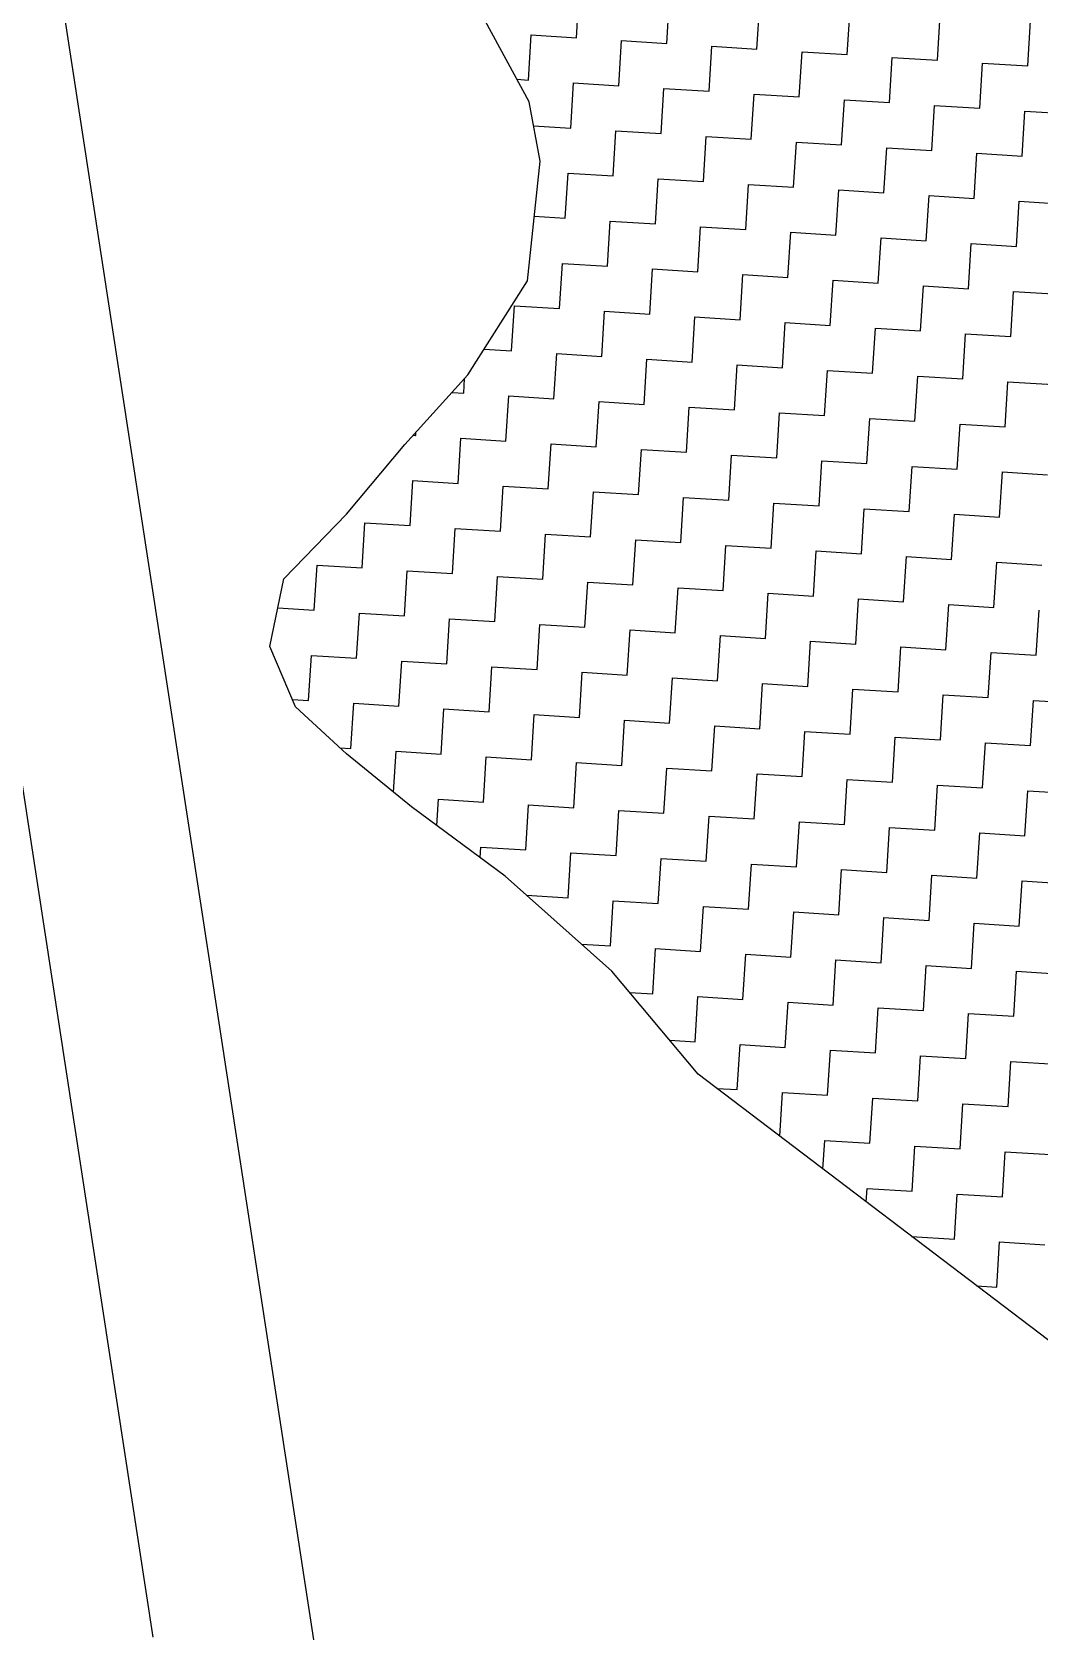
# Model space of a CAD drawing. Header units: metres. Extents: x 278801 to 279668, y 2074665 to 2075564.
# Drawn here: x 279548.98 to 279574.91, y 2075112.54 to 2075153.71 of the extents above; entities that cross this region are included whole.
import ezdxf

# ---------------------------------------------------------------- set-up
doc = ezdxf.new("R2010")
doc.units = ezdxf.units.M
doc.layers.add('POLY_HATCH', color=12, linetype='Continuous')
doc.layers.add('POLY_ROAD', color=30, linetype='Continuous')

msp = doc.modelspace()

# ---------------------------------------------------------------- linework, layer by layer
at = {"layer": 'POLY_HATCH', "linetype": 'Continuous'}
for p, q in [((279563.001, 2075153.565), (279563.074, 2075154.727)), ((279565.325, 2075153.42), (279565.398, 2075154.582)), ((279567.649, 2075153.275), (279567.722, 2075154.437)), ((279569.973, 2075153.13), (279570.046, 2075154.292)), ((279572.297, 2075152.985), (279572.37, 2075154.147)), ((279561.767, 2075152.476), (279561.839, 2075153.638)), ((279561.839, 2075153.638), (279563.001, 2075153.565)), ((279574.621, 2075152.84), (279574.693, 2075154.002)), ((279564.091, 2075152.331), (279564.163, 2075153.493)), ((279564.163, 2075153.493), (279565.325, 2075153.42)), ((279566.415, 2075152.186), (279566.487, 2075153.348)), ((279566.487, 2075153.348), (279567.649, 2075153.275)), ((279568.739, 2075152.041), (279568.811, 2075153.203)), ((279568.811, 2075153.203), (279569.973, 2075153.13)), ((279571.063, 2075151.896), (279571.135, 2075153.058)), ((279571.135, 2075153.058), (279572.297, 2075152.985)), ((279573.386, 2075151.751), (279573.459, 2075152.913)), ((279573.459, 2075152.913), (279574.621, 2075152.84)), ((279561.466, 2075152.495), (279561.767, 2075152.476)), ((279562.856, 2075151.241), (279562.929, 2075152.403)), ((279562.929, 2075152.403), (279564.091, 2075152.331)), ((279565.18, 2075151.096), (279565.253, 2075152.258)), ((279565.253, 2075152.258), (279566.415, 2075152.186)), ((279567.504, 2075150.951), (279567.577, 2075152.113)), ((279567.577, 2075152.113), (279568.739, 2075152.041)), ((279569.828, 2075150.806), (279569.901, 2075151.968)), ((279569.901, 2075151.968), (279571.063, 2075151.896)), ((279572.152, 2075150.662), (279572.225, 2075151.823)), ((279572.225, 2075151.823), (279573.386, 2075151.751)), ((279574.476, 2075150.517), (279574.548, 2075151.678)), ((279574.548, 2075151.678), (279575.71, 2075151.606)), ((279561.895, 2075151.301), (279562.856, 2075151.241)), ((279563.946, 2075150.007), (279564.018, 2075151.169)), ((279564.018, 2075151.169), (279565.18, 2075151.096)), ((279566.27, 2075149.862), (279566.342, 2075151.024)), ((279566.342, 2075151.024), (279567.504, 2075150.951)), ((279568.594, 2075149.717), (279568.666, 2075150.879)), ((279568.666, 2075150.879), (279569.828, 2075150.806)), ((279570.918, 2075149.572), (279570.99, 2075150.734)), ((279570.99, 2075150.734), (279572.152, 2075150.662)), ((279573.242, 2075149.427), (279573.314, 2075150.589)), ((279573.314, 2075150.589), (279574.476, 2075150.517)), ((279562.711, 2075148.917), (279562.784, 2075150.079)), ((279562.784, 2075150.079), (279563.946, 2075150.007)), ((279565.035, 2075148.772), (279565.108, 2075149.934)), ((279565.108, 2075149.934), (279566.27, 2075149.862)), ((279567.359, 2075148.628), (279567.432, 2075149.789)), ((279567.432, 2075149.789), (279568.594, 2075149.717)), ((279569.683, 2075148.483), (279569.756, 2075149.645)), ((279569.756, 2075149.645), (279570.918, 2075149.572)), ((279572.007, 2075148.338), (279572.08, 2075149.5)), ((279572.08, 2075149.5), (279573.242, 2075149.427)), ((279574.331, 2075148.193), (279574.403, 2075149.355)), ((279574.403, 2075149.355), (279575.565, 2075149.282)), ((279561.916, 2075148.967), (279562.711, 2075148.917)), ((279563.801, 2075147.683), (279563.873, 2075148.845)), ((279563.873, 2075148.845), (279565.035, 2075148.772)), ((279566.125, 2075147.538), (279566.197, 2075148.7)), ((279566.197, 2075148.7), (279567.359, 2075148.628)), ((279568.449, 2075147.393), (279568.521, 2075148.555)), ((279568.521, 2075148.555), (279569.683, 2075148.483)), ((279570.773, 2075147.248), (279570.845, 2075148.41)), ((279570.845, 2075148.41), (279572.007, 2075148.338)), ((279573.097, 2075147.103), (279573.169, 2075148.265)), ((279573.169, 2075148.265), (279574.331, 2075148.193)), ((279562.566, 2075146.594), (279562.639, 2075147.755)), ((279562.639, 2075147.755), (279563.801, 2075147.683)), ((279564.89, 2075146.449), (279564.963, 2075147.611)), ((279564.963, 2075147.611), (279566.125, 2075147.538)), ((279567.214, 2075146.304), (279567.287, 2075147.466)), ((279567.287, 2075147.466), (279568.449, 2075147.393)), ((279569.538, 2075146.159), (279569.611, 2075147.321)), ((279569.611, 2075147.321), (279570.773, 2075147.248)), ((279571.862, 2075146.014), (279571.935, 2075147.176)), ((279571.935, 2075147.176), (279573.097, 2075147.103)), ((279574.186, 2075145.869), (279574.259, 2075147.031)), ((279574.259, 2075147.031), (279575.42, 2075146.958)), ((279561.332, 2075145.504), (279561.404, 2075146.666)), ((279561.404, 2075146.666), (279562.566, 2075146.594)), ((279563.656, 2075145.359), (279563.728, 2075146.521)), ((279563.728, 2075146.521), (279564.89, 2075146.449)), ((279565.98, 2075145.214), (279566.052, 2075146.376)), ((279566.052, 2075146.376), (279567.214, 2075146.304)), ((279568.304, 2075145.069), (279568.376, 2075146.231)), ((279568.376, 2075146.231), (279569.538, 2075146.159)), ((279570.628, 2075144.924), (279570.7, 2075146.086)), ((279570.7, 2075146.086), (279571.862, 2075146.014)), ((279572.952, 2075144.779), (279573.024, 2075145.941)), ((279573.024, 2075145.941), (279574.186, 2075145.869)), ((279560.628, 2075145.548), (279561.332, 2075145.504)), ((279562.421, 2075144.27), (279562.494, 2075145.432)), ((279562.494, 2075145.432), (279563.656, 2075145.359)), ((279564.745, 2075144.125), (279564.818, 2075145.287)), ((279564.818, 2075145.287), (279565.98, 2075145.214)), ((279567.069, 2075143.98), (279567.142, 2075145.142)), ((279567.142, 2075145.142), (279568.304, 2075145.069)), ((279569.393, 2075143.835), (279569.466, 2075144.997)), ((279569.466, 2075144.997), (279570.628, 2075144.924)), ((279560.098, 2075144.415), (279560.121, 2075144.788)), ((279571.717, 2075143.69), (279571.79, 2075144.852)), ((279571.79, 2075144.852), (279572.952, 2075144.779)), ((279574.041, 2075143.545), (279574.114, 2075144.707)), ((279574.114, 2075144.707), (279575.276, 2075144.634)), ((279559.799, 2075144.433), (279560.098, 2075144.415)), ((279561.187, 2075143.18), (279561.26, 2075144.342)), ((279561.26, 2075144.342), (279562.421, 2075144.27)), ((279563.511, 2075143.035), (279563.583, 2075144.197)), ((279563.583, 2075144.197), (279564.745, 2075144.125)), ((279565.835, 2075142.89), (279565.907, 2075144.052)), ((279565.907, 2075144.052), (279567.069, 2075143.98)), ((279568.159, 2075142.745), (279568.231, 2075143.907)), ((279568.231, 2075143.907), (279569.393, 2075143.835)), ((279570.483, 2075142.6), (279570.555, 2075143.762)), ((279570.555, 2075143.762), (279571.717, 2075143.69)), ((279558.796, 2075143.329), (279558.863, 2075143.325)), ((279558.863, 2075143.325), (279558.868, 2075143.409)), ((279572.807, 2075142.455), (279572.879, 2075143.617)), ((279572.879, 2075143.617), (279574.041, 2075143.545)), ((279559.953, 2075142.091), (279560.025, 2075143.253)), ((279560.025, 2075143.253), (279561.187, 2075143.18)), ((279562.276, 2075141.946), (279562.349, 2075143.108)), ((279562.349, 2075143.108), (279563.511, 2075143.035)), ((279564.6, 2075141.801), (279564.673, 2075142.963)), ((279564.673, 2075142.963), (279565.835, 2075142.89)), ((279566.924, 2075141.656), (279566.997, 2075142.818)), ((279566.997, 2075142.818), (279568.159, 2075142.745)), ((279569.248, 2075141.511), (279569.321, 2075142.673)), ((279569.321, 2075142.673), (279570.483, 2075142.6)), ((279571.572, 2075141.366), (279571.645, 2075142.528)), ((279571.645, 2075142.528), (279572.807, 2075142.455)), ((279558.718, 2075141.001), (279558.791, 2075142.163)), ((279558.791, 2075142.163), (279559.953, 2075142.091)), ((279573.896, 2075141.221), (279573.969, 2075142.383)), ((279573.969, 2075142.383), (279575.131, 2075142.31)), ((279561.042, 2075140.856), (279561.115, 2075142.018)), ((279561.115, 2075142.018), (279562.276, 2075141.946)), ((279563.366, 2075140.711), (279563.438, 2075141.873)), ((279563.438, 2075141.873), (279564.6, 2075141.801)), ((279565.69, 2075140.566), (279565.762, 2075141.728)), ((279565.762, 2075141.728), (279566.924, 2075141.656)), ((279568.014, 2075140.421), (279568.086, 2075141.583)), ((279568.086, 2075141.583), (279569.248, 2075141.511)), ((279570.338, 2075140.276), (279570.41, 2075141.438)), ((279570.41, 2075141.438), (279571.572, 2075141.366)), ((279572.662, 2075140.131), (279572.734, 2075141.293)), ((279572.734, 2075141.293), (279573.896, 2075141.221)), ((279557.484, 2075139.912), (279557.556, 2075141.074)), ((279557.556, 2075141.074), (279558.718, 2075141.001)), ((279559.808, 2075139.767), (279559.88, 2075140.929)), ((279559.88, 2075140.929), (279561.042, 2075140.856)), ((279562.132, 2075139.622), (279562.204, 2075140.784)), ((279562.204, 2075140.784), (279563.366, 2075140.711)), ((279564.455, 2075139.477), (279564.528, 2075140.639)), ((279564.528, 2075140.639), (279565.69, 2075140.566)), ((279566.779, 2075139.332), (279566.852, 2075140.494)), ((279566.852, 2075140.494), (279568.014, 2075140.421)), ((279569.103, 2075139.187), (279569.176, 2075140.349)), ((279569.176, 2075140.349), (279570.338, 2075140.276)), ((279571.427, 2075139.042), (279571.5, 2075140.204)), ((279571.5, 2075140.204), (279572.662, 2075140.131)), ((279573.751, 2075138.897), (279573.824, 2075140.059)), ((279573.824, 2075140.059), (279574.986, 2075139.986)), ((279556.249, 2075138.822), (279556.322, 2075139.984)), ((279556.322, 2075139.984), (279557.484, 2075139.912)), ((279558.573, 2075138.677), (279558.646, 2075139.839)), ((279558.646, 2075139.839), (279559.808, 2075139.767)), ((279560.897, 2075138.532), (279560.97, 2075139.694)), ((279560.97, 2075139.694), (279562.132, 2075139.622)), ((279563.221, 2075138.387), (279563.293, 2075139.549)), ((279563.293, 2075139.549), (279564.455, 2075139.477)), ((279565.545, 2075138.242), (279565.617, 2075139.404)), ((279565.617, 2075139.404), (279566.779, 2075139.332)), ((279567.869, 2075138.097), (279567.941, 2075139.259)), ((279567.941, 2075139.259), (279569.103, 2075139.187)), ((279555.311, 2075138.881), (279556.249, 2075138.822)), ((279570.193, 2075137.952), (279570.265, 2075139.114)), ((279570.265, 2075139.114), (279571.427, 2075139.042)), ((279572.517, 2075137.807), (279572.589, 2075138.969)), ((279572.589, 2075138.969), (279573.751, 2075138.897)), ((279574.841, 2075137.662), (279574.913, 2075138.824)), ((279557.339, 2075137.588), (279557.411, 2075138.75)), ((279557.411, 2075138.75), (279558.573, 2075138.677)), ((279559.663, 2075137.443), (279559.735, 2075138.605)), ((279559.735, 2075138.605), (279560.897, 2075138.532)), ((279561.987, 2075137.298), (279562.059, 2075138.46)), ((279562.059, 2075138.46), (279563.221, 2075138.387)), ((279564.31, 2075137.153), (279564.383, 2075138.315)), ((279564.383, 2075138.315), (279565.545, 2075138.242)), ((279566.634, 2075137.008), (279566.707, 2075138.17)), ((279566.707, 2075138.17), (279567.869, 2075138.097)), ((279568.958, 2075136.863), (279569.031, 2075138.025)), ((279569.031, 2075138.025), (279570.193, 2075137.952)), ((279556.104, 2075136.498), (279556.177, 2075137.66)), ((279556.177, 2075137.66), (279557.339, 2075137.588)), ((279571.282, 2075136.718), (279571.355, 2075137.88)), ((279571.355, 2075137.88), (279572.517, 2075137.807)), ((279573.606, 2075136.573), (279573.679, 2075137.735)), ((279573.679, 2075137.735), (279574.841, 2075137.662)), ((279558.428, 2075136.353), (279558.501, 2075137.515)), ((279558.501, 2075137.515), (279559.663, 2075137.443)), ((279560.752, 2075136.208), (279560.825, 2075137.37)), ((279560.825, 2075137.37), (279561.987, 2075137.298)), ((279563.076, 2075136.063), (279563.149, 2075137.225)), ((279563.149, 2075137.225), (279564.31, 2075137.153)), ((279565.4, 2075135.918), (279565.472, 2075137.08)), ((279565.472, 2075137.08), (279566.634, 2075137.008)), ((279567.724, 2075135.773), (279567.796, 2075136.935)), ((279567.796, 2075136.935), (279568.958, 2075136.863)), ((279570.048, 2075135.628), (279570.12, 2075136.79)), ((279570.12, 2075136.79), (279571.282, 2075136.718)), ((279555.687, 2075136.524), (279556.104, 2075136.498)), ((279557.194, 2075135.264), (279557.266, 2075136.426)), ((279557.266, 2075136.426), (279558.428, 2075136.353)), ((279572.372, 2075135.484), (279572.444, 2075136.645)), ((279572.444, 2075136.645), (279573.606, 2075136.573)), ((279574.696, 2075135.339), (279574.768, 2075136.501)), ((279574.768, 2075136.501), (279575.93, 2075136.428)), ((279559.518, 2075135.119), (279559.59, 2075136.281)), ((279559.59, 2075136.281), (279560.752, 2075136.208)), ((279561.842, 2075134.974), (279561.914, 2075136.136)), ((279561.914, 2075136.136), (279563.076, 2075136.063)), ((279564.166, 2075134.829), (279564.238, 2075135.991)), ((279564.238, 2075135.991), (279565.4, 2075135.918)), ((279566.489, 2075134.684), (279566.562, 2075135.846)), ((279566.562, 2075135.846), (279567.724, 2075135.773)), ((279568.813, 2075134.539), (279568.886, 2075135.701)), ((279568.886, 2075135.701), (279570.048, 2075135.628)), ((279571.137, 2075134.394), (279571.21, 2075135.556)), ((279571.21, 2075135.556), (279572.372, 2075135.484)), ((279556.906, 2075135.282), (279557.194, 2075135.264)), ((279558.29, 2075134.138), (279558.356, 2075135.191)), ((279558.356, 2075135.191), (279559.518, 2075135.119)), ((279573.461, 2075134.249), (279573.534, 2075135.411)), ((279573.534, 2075135.411), (279574.696, 2075135.339)), ((279560.607, 2075133.884), (279560.68, 2075135.046)), ((279560.68, 2075135.046), (279561.842, 2075134.974)), ((279562.931, 2075133.739), (279563.004, 2075134.901)), ((279563.004, 2075134.901), (279564.166, 2075134.829)), ((279565.255, 2075133.595), (279565.327, 2075134.756)), ((279565.327, 2075134.756), (279566.489, 2075134.684)), ((279567.579, 2075133.45), (279567.651, 2075134.612)), ((279567.651, 2075134.612), (279568.813, 2075134.539)), ((279569.903, 2075133.305), (279569.975, 2075134.467)), ((279569.975, 2075134.467), (279571.137, 2075134.394)), ((279572.227, 2075133.16), (279572.299, 2075134.322)), ((279572.299, 2075134.322), (279573.461, 2075134.249)), ((279559.403, 2075133.279), (279559.445, 2075133.957)), ((279559.445, 2075133.957), (279560.607, 2075133.884)), ((279574.551, 2075133.015), (279574.623, 2075134.177)), ((279574.623, 2075134.177), (279575.785, 2075134.104)), ((279561.697, 2075132.65), (279561.769, 2075133.812)), ((279561.769, 2075133.812), (279562.931, 2075133.739)), ((279564.021, 2075132.505), (279564.093, 2075133.667)), ((279564.093, 2075133.667), (279565.255, 2075133.595)), ((279566.344, 2075132.36), (279566.417, 2075133.522)), ((279566.417, 2075133.522), (279567.579, 2075133.45)), ((279568.668, 2075132.215), (279568.741, 2075133.377)), ((279568.741, 2075133.377), (279569.903, 2075133.305)), ((279570.992, 2075132.07), (279571.065, 2075133.232)), ((279571.065, 2075133.232), (279572.227, 2075133.16)), ((279573.316, 2075131.925), (279573.389, 2075133.087)), ((279573.389, 2075133.087), (279574.551, 2075133.015)), ((279560.518, 2075132.452), (279560.535, 2075132.722)), ((279560.535, 2075132.722), (279561.697, 2075132.65)), ((279562.786, 2075131.416), (279562.859, 2075132.578)), ((279562.859, 2075132.578), (279564.021, 2075132.505)), ((279565.11, 2075131.271), (279565.183, 2075132.433)), ((279565.183, 2075132.433), (279566.344, 2075132.36)), ((279567.434, 2075131.126), (279567.506, 2075132.288)), ((279567.506, 2075132.288), (279568.668, 2075132.215)), ((279569.758, 2075130.981), (279569.83, 2075132.143)), ((279569.83, 2075132.143), (279570.992, 2075132.07)), ((279572.082, 2075130.836), (279572.154, 2075131.998)), ((279572.154, 2075131.998), (279573.316, 2075131.925)), ((279574.406, 2075130.691), (279574.478, 2075131.853)), ((279574.478, 2075131.853), (279575.64, 2075131.78)), ((279561.716, 2075131.482), (279562.786, 2075131.416)), ((279563.876, 2075130.181), (279563.948, 2075131.343)), ((279563.948, 2075131.343), (279565.11, 2075131.271)), ((279566.199, 2075130.036), (279566.272, 2075131.198)), ((279566.272, 2075131.198), (279567.434, 2075131.126)), ((279568.523, 2075129.891), (279568.596, 2075131.053)), ((279568.596, 2075131.053), (279569.758, 2075130.981)), ((279570.847, 2075129.746), (279570.92, 2075130.908)), ((279570.92, 2075130.908), (279572.082, 2075130.836)), ((279573.171, 2075129.601), (279573.244, 2075130.763)), ((279573.244, 2075130.763), (279574.406, 2075130.691)), ((279563.129, 2075130.228), (279563.876, 2075130.181)), ((279564.965, 2075128.947), (279565.038, 2075130.109)), ((279565.038, 2075130.109), (279566.199, 2075130.036)), ((279567.289, 2075128.802), (279567.361, 2075129.964)), ((279567.361, 2075129.964), (279568.523, 2075129.891)), ((279569.613, 2075128.657), (279569.685, 2075129.819)), ((279569.685, 2075129.819), (279570.847, 2075129.746)), ((279571.937, 2075128.512), (279572.009, 2075129.674)), ((279572.009, 2075129.674), (279573.171, 2075129.601)), ((279574.261, 2075128.367), (279574.333, 2075129.529)), ((279574.333, 2075129.529), (279575.495, 2075129.456)), ((279564.372, 2075128.984), (279564.965, 2075128.947)), ((279566.055, 2075127.712), (279566.127, 2075128.874)), ((279566.127, 2075128.874), (279567.289, 2075128.802)), ((279568.378, 2075127.567), (279568.451, 2075128.729)), ((279568.451, 2075128.729), (279569.613, 2075128.657)), ((279570.702, 2075127.422), (279570.775, 2075128.584)), ((279570.775, 2075128.584), (279571.937, 2075128.512)), ((279573.026, 2075127.277), (279573.099, 2075128.439)), ((279573.099, 2075128.439), (279574.261, 2075128.367)), ((279565.403, 2075127.753), (279566.055, 2075127.712)), ((279567.144, 2075126.478), (279567.216, 2075127.64)), ((279567.216, 2075127.64), (279568.378, 2075127.567)), ((279569.468, 2075126.333), (279569.54, 2075127.495)), ((279569.54, 2075127.495), (279570.702, 2075127.422)), ((279571.792, 2075126.188), (279571.864, 2075127.35)), ((279571.864, 2075127.35), (279573.026, 2075127.277)), ((279574.116, 2075126.043), (279574.188, 2075127.205)), ((279574.188, 2075127.205), (279575.35, 2075127.132)), ((279566.619, 2075126.511), (279567.144, 2075126.478)), ((279568.236, 2075125.281), (279568.306, 2075126.405)), ((279568.306, 2075126.405), (279569.468, 2075126.333)), ((279570.557, 2075125.098), (279570.63, 2075126.26)), ((279570.63, 2075126.26), (279571.792, 2075126.188)), ((279572.881, 2075124.953), (279572.954, 2075126.115)), ((279572.954, 2075126.115), (279574.116, 2075126.043)), ((279569.349, 2075124.434), (279569.395, 2075125.171)), ((279569.395, 2075125.171), (279570.557, 2075125.098)), ((279571.647, 2075123.864), (279571.719, 2075125.026)), ((279571.719, 2075125.026), (279572.881, 2075124.953)), ((279573.971, 2075123.719), (279574.043, 2075124.881)), ((279574.043, 2075124.881), (279575.205, 2075124.808)), ((279570.463, 2075123.588), (279570.485, 2075123.936)), ((279570.485, 2075123.936), (279571.647, 2075123.864)), ((279572.736, 2075122.629), (279572.809, 2075123.791)), ((279572.809, 2075123.791), (279573.971, 2075123.719)), ((279571.633, 2075122.698), (279572.736, 2075122.629)), ((279573.826, 2075121.395), (279573.898, 2075122.557)), ((279573.898, 2075122.557), (279575.06, 2075122.485)), ((279573.304, 2075121.428), (279573.826, 2075121.395))]:
    msp.add_line(p, q, dxfattribs=at)
at = {"layer": 'POLY_HATCH'}
for p, q in [((279561.782, 2075151.912), (279560.652, 2075153.998)), ((279562.065, 2075150.383), (279561.782, 2075151.912)), ((279561.743, 2075147.304), (279562.065, 2075150.383)), ((279560.205, 2075144.881), (279561.743, 2075147.304)), ((279558.581, 2075143.092), (279560.205, 2075144.881)), ((279557.083, 2075141.296), (279558.581, 2075143.092)), ((279555.466, 2075139.634), (279557.083, 2075141.296)), ((279555.106, 2075137.892), (279555.466, 2075139.634)), ((279555.765, 2075136.34), (279555.106, 2075137.892)), ((279557.076, 2075135.124), (279555.765, 2075136.34)), ((279558.755, 2075133.76), (279557.076, 2075135.124)), ((279561.164, 2075131.972), (279558.755, 2075133.76)), ((279563.911, 2075129.533), (279561.164, 2075131.972)), ((279566.14, 2075126.875), (279563.911, 2075129.533)), ((279576.608, 2075118.915), (279566.14, 2075126.875))]:
    msp.add_line(p, q, dxfattribs=at)
at = {"layer": 'POLY_ROAD'}
for p, q in [((279556.682, 2075109.402), (279546.578, 2075175.279)), ((279548.562, 2075135.392), (279552.096, 2075112.38))]:
    msp.add_line(p, q, dxfattribs=at)

doc.saveas('drawing.dxf')
